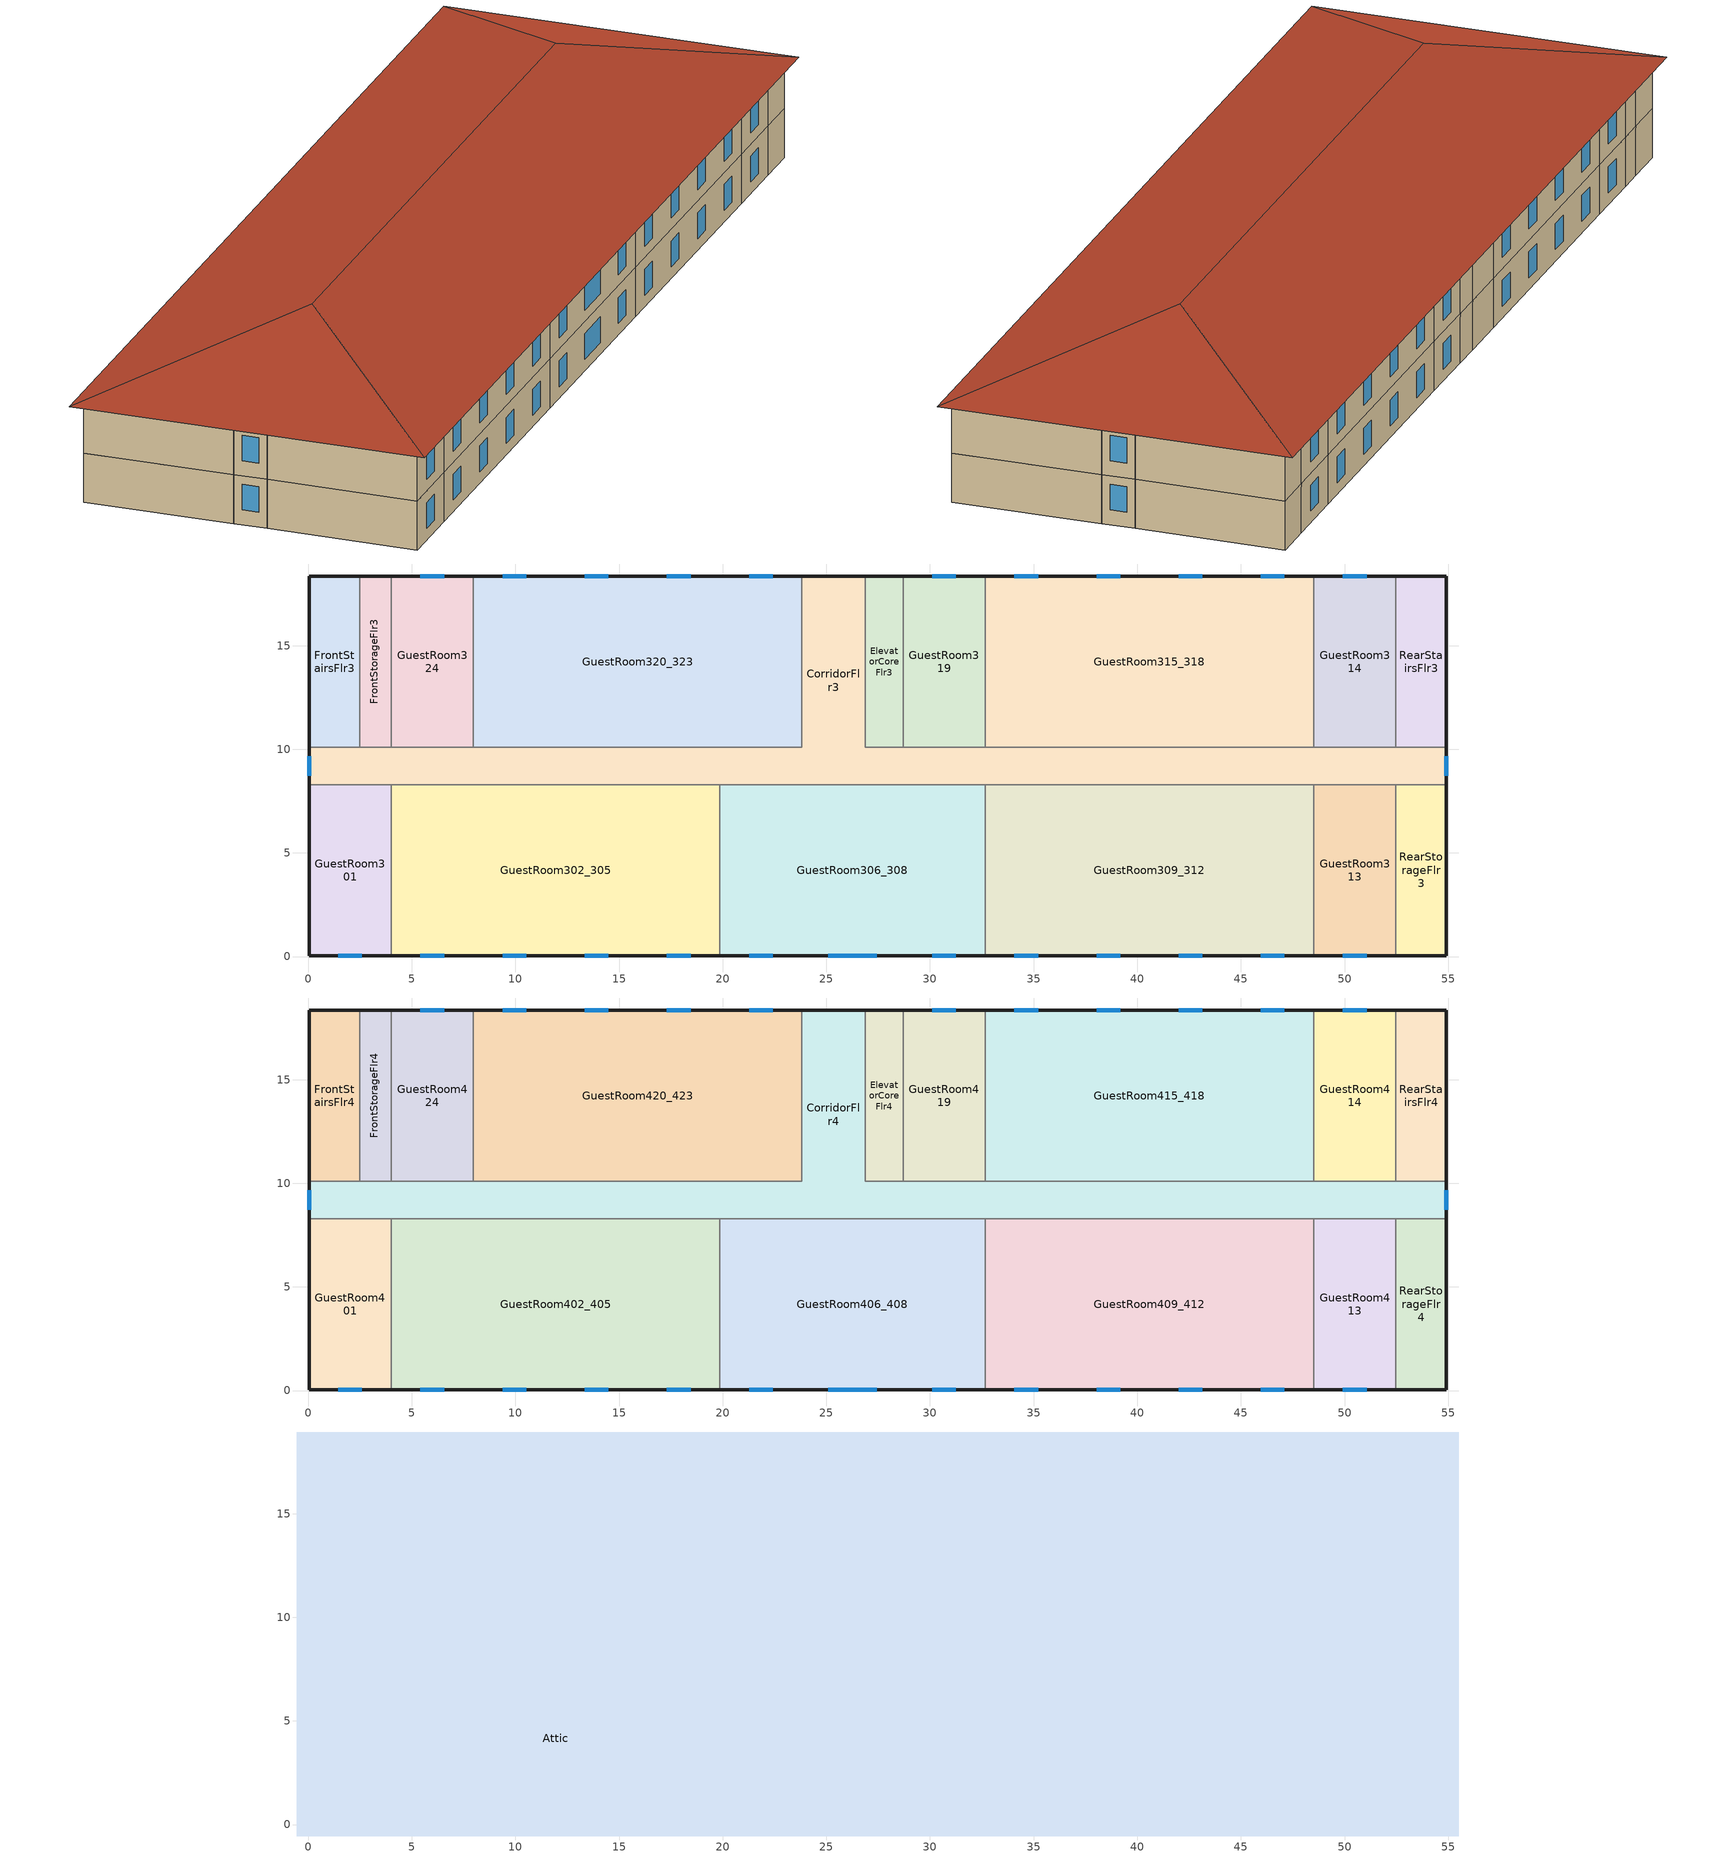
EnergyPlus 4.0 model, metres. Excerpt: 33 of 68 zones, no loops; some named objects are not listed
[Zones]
CorridorFlr3
 floor to CorridorFlr2 (INT-FLOOR-TOPSIDE): 54.91,8.28 0.05,8.28 0.05,10.11 23.82,10.11 23.82,18.34 26.87,18.34 26.87,10.11 54.91,10.11 z6.1
 wall outside (ext-walls-steelframe-res): 0.05,10.11 0.05,8.28 / 54.91,8.28 54.91,10.11 / 26.87,18.34 23.82,18.34 z6.1:8.84
 wall to RearStairsFlr3 (int-walls): 54.91,10.11 52.47,10.11 z6.1:8.84
 wall to GuestRoom320_323 (int-walls): 23.82,18.34 23.82,10.11 7.97,10.11 z6.1:8.84
 wall to GuestRoom324 (int-walls): 7.97,10.11 4.01,10.11 z6.1:8.84
 wall to FrontStorageFlr3 (int-walls): 4.01,10.11 2.49,10.11 z6.1:8.84
 wall to FrontStairsFlr3 (int-walls): 2.49,10.11 0.05,10.11 z6.1:8.84
 wall to GuestRoom301 (int-walls): 0.05,8.28 4.01,8.28 z6.1:8.84
 wall to GuestRoom302_305 (int-walls): 4.01,8.28 19.86,8.28 z6.1:8.84
 wall to GuestRoom306_308 (int-walls): 19.86,8.28 32.66,8.28 z6.1:8.84
 wall to GuestRoom309_312 (int-walls): 32.66,8.28 48.51,8.28 z6.1:8.84
 wall to GuestRoom313 (int-walls): 48.51,8.28 52.47,8.28 z6.1:8.84
 wall to RearStorageFlr3 (int-walls): 52.47,8.28 54.91,8.28 z6.1:8.84
 wall to GuestRoom314 (int-walls): 52.47,10.11 48.51,10.11 z6.1:8.84
 wall to GuestRoom315_318 (int-walls): 48.51,10.11 32.66,10.11 z6.1:8.84
 wall to GuestRoom319 (int-walls): 32.66,10.11 28.7,10.11 z6.1:8.84
 wall to ElevatorCoreFlr3 (int-walls): 28.7,10.11 26.87,10.11 26.87,18.34 z6.1:8.84
 window (window-nonres-fixed): 0.05,9.66 0.05,8.73 / 54.91,8.73 54.91,9.66 z6.94:8.36
ElevatorCoreFlr3
 floor to ElevatorCoreFlr2 (INT-FLOOR-TOPSIDE): 28.7,10.11 26.87,10.11 26.87,18.34 28.7,18.34 z6.1
 wall outside (ext-walls-steelframe-res): 28.7,18.34 26.87,18.34 z6.1:8.84
 wall to GuestRoom319 (int-walls): 28.7,10.11 28.7,18.34 z6.1:8.84
FrontStairsFlr3
 floor to FrontStairsFlr2 (INT-FLOOR-TOPSIDE): 2.49,10.11 0.05,10.11 0.05,18.34 2.49,18.34 z6.1
 wall outside (ext-walls-steelframe-res): 2.49,18.34 0.05,18.34 0.05,10.11 z6.1:8.84
 wall to FrontStorageFlr3 (int-walls): 2.49,10.11 2.49,18.34 z6.1:8.84
FrontStorageFlr3
 floor to FrontStorageFlr2 (INT-FLOOR-TOPSIDE): 4.01,10.11 2.49,10.11 2.49,18.34 4.01,18.34 z6.1
 wall outside (ext-walls-steelframe-res): 4.01,18.34 2.49,18.34 z6.1:8.84
 wall to GuestRoom324 (int-walls): 4.01,10.11 4.01,18.34 z6.1:8.84
GuestRoom301
 floor to GuestRoom201 (INT-FLOOR-TOPSIDE): 4.01,0.05 0.05,0.05 0.05,8.28 4.01,8.28 z6.1
 wall outside (ext-walls-steelframe-res): 0.05,8.28 0.05,0.05 4.01,0.05 z6.1:8.84
 wall to GuestRoom302_305 (int-walls): 4.01,0.05 4.01,8.28 z6.1:8.84
 window (window-res-oper): 1.46,0.05 2.6,0.05 z6.75:8.19
GuestRoom302_305
 floor to GuestRoom202_205 (INT-FLOOR-TOPSIDE): 19.86,0.05 4.01,0.05 4.01,8.28 19.86,8.28 z6.1
 wall outside (ext-walls-steelframe-res): 4.01,0.05 19.86,0.05 z6.1:8.84
 wall to GuestRoom306_308 (int-walls): 19.86,0.05 19.86,8.28 z6.1:8.84
 window (window-res-oper): 5.42,0.05 6.56,0.05 / 9.38,0.05 10.52,0.05 / 13.35,0.05 14.49,0.05 / 17.31,0.05 18.45,0.05 z6.75:8.19
GuestRoom306_308
 floor to GuestRoom206_208 (INT-FLOOR-TOPSIDE): 32.66,0.05 19.86,0.05 19.86,8.28 32.66,8.28 z6.1
 wall outside (ext-walls-steelframe-res): 19.86,0.05 32.66,0.05 z6.1:8.84
 wall to GuestRoom309_312 (int-walls): 32.66,0.05 32.66,8.28 z6.1:8.84
 window (window-res-oper): 21.27,0.05 22.41,0.05 / 25.08,0.05 27.44,0.05 / 30.11,0.05 31.25,0.05 z6.75:8.19
GuestRoom309_312
 floor to GuestRoom209_212 (INT-FLOOR-TOPSIDE): 48.51,0.05 32.66,0.05 32.66,8.28 48.51,8.28 z6.1
 wall outside (ext-walls-steelframe-res): 32.66,0.05 48.51,0.05 z6.1:8.84
 wall to GuestRoom313 (int-walls): 48.51,0.05 48.51,8.28 z6.1:8.84
 window (window-res-oper): 34.07,0.05 35.21,0.05 / 38.04,0.05 39.17,0.05 / 42,0.05 43.14,0.05 / 45.96,0.05 47.1,0.05 z6.75:8.19
GuestRoom313
 floor to GuestRoom213 (INT-FLOOR-TOPSIDE): 52.47,0.05 48.51,0.05 48.51,8.28 52.47,8.28 z6.1
 wall outside (ext-walls-steelframe-res): 48.51,0.05 52.47,0.05 z6.1:8.84
 wall to RearStorageFlr3 (int-walls): 52.47,0.05 52.47,8.28 z6.1:8.84
 window (window-res-oper): 49.92,0.05 51.06,0.05 z6.75:8.19
GuestRoom314
 floor to GuestRoom214 (INT-FLOOR-TOPSIDE): 52.47,10.11 48.51,10.11 48.51,18.34 52.47,18.34 z6.1
 wall outside (ext-walls-steelframe-res): 52.47,18.34 48.51,18.34 z6.1:8.84
 wall to RearStairsFlr3 (int-walls): 52.47,10.11 52.47,18.34 z6.1:8.84
 wall to GuestRoom315_318 (int-walls): 48.51,18.34 48.51,10.11 z6.1:8.84
 window (window-res-oper): 51.06,18.34 49.92,18.34 z6.75:8.19
GuestRoom315_318
 floor to GuestRoom215_218 (INT-FLOOR-TOPSIDE): 48.51,10.11 32.66,10.11 32.66,18.34 48.51,18.34 z6.1
 wall outside (ext-walls-steelframe-res): 48.51,18.34 32.66,18.34 z6.1:8.84
 wall to GuestRoom319 (int-walls): 32.66,18.34 32.66,10.11 z6.1:8.84
 window (window-res-oper): 47.1,18.34 45.96,18.34 / 43.14,18.34 42,18.34 / 39.17,18.34 38.04,18.34 / 35.21,18.34 34.07,18.34 z6.75:8.19
GuestRoom319
 floor to GuestRoom219 (INT-FLOOR-TOPSIDE): 32.66,10.11 28.7,10.11 28.7,18.34 32.66,18.34 z6.1
 wall outside (ext-walls-steelframe-res): 32.66,18.34 28.7,18.34 z6.1:8.84
 window (window-res-oper): 31.25,18.34 30.11,18.34 z6.75:8.19
GuestRoom320_323
 floor to GuestRoom220_223 (INT-FLOOR-TOPSIDE): 23.82,10.11 7.97,10.11 7.97,18.34 23.82,18.34 z6.1
 wall outside (ext-walls-steelframe-res): 23.82,18.34 7.97,18.34 z6.1:8.84
 wall to GuestRoom324 (int-walls): 7.97,18.34 7.97,10.11 z6.1:8.84
 window (window-res-oper): 22.41,18.34 21.27,18.34 / 18.45,18.34 17.31,18.34 / 14.49,18.34 13.35,18.34 / 10.52,18.34 9.38,18.34 z6.75:8.19
GuestRoom324
 floor to GuestRoom224 (INT-FLOOR-TOPSIDE): 7.97,10.11 4.01,10.11 4.01,18.34 7.97,18.34 z6.1
 wall outside (ext-walls-steelframe-res): 7.97,18.34 4.01,18.34 z6.1:8.84
 window (window-res-oper): 6.56,18.34 5.42,18.34 z6.75:8.19
RearStairsFlr3
 floor to RearStairsFlr2 (INT-FLOOR-TOPSIDE): 54.91,10.11 52.47,10.11 52.47,18.34 54.91,18.34 z6.1
 wall outside (ext-walls-steelframe-res): 54.91,10.11 54.91,18.34 52.47,18.34 z6.1:8.84
RearStorageFlr3
 floor to RearStorageFlr2 (INT-FLOOR-TOPSIDE): 54.91,0.05 52.47,0.05 52.47,8.28 54.91,8.28 z6.1
 wall outside (ext-walls-steelframe-res): 52.47,0.05 54.91,0.05 54.91,8.28 z6.1:8.84
CorridorFlr4
 floor to CorridorFlr3 (INT-FLOOR-TOPSIDE): 54.91,8.28 0.05,8.28 0.05,10.11 23.82,10.11 23.82,18.34 26.87,18.34 26.87,10.11 54.91,10.11 z8.84
 wall outside (ext-walls-steelframe-res): 0.05,10.11 0.05,8.28 / 54.91,8.28 54.91,10.11 / 26.87,18.34 23.82,18.34 z8.84:11.58
 wall to RearStairsFlr4 (int-walls): 54.91,10.11 52.47,10.11 z8.84:11.58
 wall to GuestRoom420_423 (int-walls): 23.82,18.34 23.82,10.11 7.97,10.11 z8.84:11.58
 wall to GuestRoom424 (int-walls): 7.97,10.11 4.01,10.11 z8.84:11.58
 wall to FrontStorageFlr4 (int-walls): 4.01,10.11 2.49,10.11 z8.84:11.58
 wall to FrontStairsFlr4 (int-walls): 2.49,10.11 0.05,10.11 z8.84:11.58
 wall to GuestRoom401 (int-walls): 0.05,8.28 4.01,8.28 z8.84:11.58
 wall to GuestRoom402_405 (int-walls): 4.01,8.28 19.86,8.28 z8.84:11.58
 wall to GuestRoom406_408 (int-walls): 19.86,8.28 32.66,8.28 z8.84:11.58
 wall to GuestRoom409_412 (int-walls): 32.66,8.28 48.51,8.28 z8.84:11.58
 wall to GuestRoom413 (int-walls): 48.51,8.28 52.47,8.28 z8.84:11.58
 wall to RearStorageFlr4 (int-walls): 52.47,8.28 54.91,8.28 z8.84:11.58
 wall to GuestRoom414 (int-walls): 52.47,10.11 48.51,10.11 z8.84:11.58
 wall to GuestRoom415_418 (int-walls): 48.51,10.11 32.66,10.11 z8.84:11.58
 wall to GuestRoom419 (int-walls): 32.66,10.11 28.7,10.11 z8.84:11.58
 wall to ElevatorCoreFlr4 (int-walls): 28.7,10.11 26.87,10.11 26.87,18.34 z8.84:11.58
 window (window-nonres-fixed): 0.05,9.66 0.05,8.73 / 54.91,8.73 54.91,9.66 z9.68:11.1
ElevatorCoreFlr4
 floor to ElevatorCoreFlr3 (INT-FLOOR-TOPSIDE): 28.7,10.11 26.87,10.11 26.87,18.34 28.7,18.34 z8.84
 wall outside (ext-walls-steelframe-res): 28.7,18.34 26.87,18.34 z8.84:11.58
 wall to GuestRoom419 (int-walls): 28.7,10.11 28.7,18.34 z8.84:11.58
FrontStairsFlr4
 floor to FrontStairsFlr3 (INT-FLOOR-TOPSIDE): 2.49,10.11 0.05,10.11 0.05,18.34 2.49,18.34 z8.84
 wall outside (ext-walls-steelframe-res): 2.49,18.34 0.05,18.34 0.05,10.11 z8.84:11.58
 wall to FrontStorageFlr4 (int-walls): 2.49,10.11 2.49,18.34 z8.84:11.58
FrontStorageFlr4
 floor to FrontStorageFlr3 (INT-FLOOR-TOPSIDE): 4.01,10.11 2.49,10.11 2.49,18.34 4.01,18.34 z8.84
 wall outside (ext-walls-steelframe-res): 4.01,18.34 2.49,18.34 z8.84:11.58
 wall to GuestRoom424 (int-walls): 4.01,10.11 4.01,18.34 z8.84:11.58
GuestRoom401
 floor to GuestRoom301 (INT-FLOOR-TOPSIDE): 4.01,0.05 0.05,0.05 0.05,8.28 4.01,8.28 z8.84
 wall outside (ext-walls-steelframe-res): 0.05,8.28 0.05,0.05 4.01,0.05 z8.84:11.58
 wall to GuestRoom402_405 (int-walls): 4.01,0.05 4.01,8.28 z8.84:11.58
 window (window-res-oper): 1.46,0.05 2.6,0.05 z9.49:10.93
GuestRoom402_405
 floor to GuestRoom302_305 (INT-FLOOR-TOPSIDE): 19.86,0.05 4.01,0.05 4.01,8.28 19.86,8.28 z8.84
 wall outside (ext-walls-steelframe-res): 4.01,0.05 19.86,0.05 z8.84:11.58
 wall to GuestRoom406_408 (int-walls): 19.86,0.05 19.86,8.28 z8.84:11.58
 window (window-res-oper): 5.42,0.05 6.56,0.05 / 9.38,0.05 10.52,0.05 / 13.35,0.05 14.49,0.05 / 17.31,0.05 18.45,0.05 z9.49:10.93
GuestRoom406_408
 floor to GuestRoom306_308 (INT-FLOOR-TOPSIDE): 32.66,0.05 19.86,0.05 19.86,8.28 32.66,8.28 z8.84
 wall outside (ext-walls-steelframe-res): 19.86,0.05 32.66,0.05 z8.84:11.58
 wall to GuestRoom409_412 (int-walls): 32.66,0.05 32.66,8.28 z8.84:11.58
 window (window-res-oper): 21.27,0.05 22.41,0.05 / 30.11,0.05 31.25,0.05 / 25.08,0.05 27.44,0.05 z9.49:10.93
GuestRoom409_412
 floor to GuestRoom309_312 (INT-FLOOR-TOPSIDE): 48.51,0.05 32.66,0.05 32.66,8.28 48.51,8.28 z8.84
 wall outside (ext-walls-steelframe-res): 32.66,0.05 48.51,0.05 z8.84:11.58
 wall to GuestRoom413 (int-walls): 48.51,0.05 48.51,8.28 z8.84:11.58
 window (window-res-oper): 34.07,0.05 35.21,0.05 / 38.04,0.05 39.17,0.05 / 42,0.05 43.14,0.05 / 45.96,0.05 47.1,0.05 z9.49:10.93
GuestRoom413
 floor to GuestRoom313 (INT-FLOOR-TOPSIDE): 52.47,0.05 48.51,0.05 48.51,8.28 52.47,8.28 z8.84
 wall outside (ext-walls-steelframe-res): 48.51,0.05 52.47,0.05 z8.84:11.58
 wall to RearStorageFlr4 (int-walls): 52.47,0.05 52.47,8.28 z8.84:11.58
 window (window-res-oper): 49.92,0.05 51.06,0.05 z9.49:10.93
GuestRoom414
 floor to GuestRoom314 (INT-FLOOR-TOPSIDE): 52.47,10.11 48.51,10.11 48.51,18.34 52.47,18.34 z8.84
 wall outside (ext-walls-steelframe-res): 52.47,18.34 48.51,18.34 z8.84:11.58
 wall to RearStairsFlr4 (int-walls): 52.47,10.11 52.47,18.34 z8.84:11.58
 wall to GuestRoom415_418 (int-walls): 48.51,18.34 48.51,10.11 z8.84:11.58
 window (window-res-oper): 51.06,18.34 49.92,18.34 z9.49:10.93
GuestRoom415_418
 floor to GuestRoom315_318 (INT-FLOOR-TOPSIDE): 48.51,10.11 32.66,10.11 32.66,18.34 48.51,18.34 z8.84
 wall outside (ext-walls-steelframe-res): 48.51,18.34 32.66,18.34 z8.84:11.58
 wall to GuestRoom419 (int-walls): 32.66,18.34 32.66,10.11 z8.84:11.58
 window (window-res-oper): 47.1,18.34 45.96,18.34 / 43.14,18.34 42,18.34 / 39.17,18.34 38.04,18.34 / 35.21,18.34 34.07,18.34 z9.49:10.93
GuestRoom419
 floor to GuestRoom319 (INT-FLOOR-TOPSIDE): 32.66,10.11 28.7,10.11 28.7,18.34 32.66,18.34 z8.84
 wall outside (ext-walls-steelframe-res): 32.66,18.34 28.7,18.34 z8.84:11.58
 window (window-res-oper): 31.25,18.34 30.11,18.34 z9.49:10.93
GuestRoom420_423
 floor to GuestRoom320_323 (INT-FLOOR-TOPSIDE): 23.82,10.11 7.97,10.11 7.97,18.34 23.82,18.34 z8.84
 wall outside (ext-walls-steelframe-res): 23.82,18.34 7.97,18.34 z8.84:11.58
 wall to GuestRoom424 (int-walls): 7.97,18.34 7.97,10.11 z8.84:11.58
 window (window-res-oper): 22.41,18.34 21.27,18.34 / 18.45,18.34 17.31,18.34 / 14.49,18.34 13.35,18.34 / 10.52,18.34 9.38,18.34 z9.49:10.93
GuestRoom424
 floor to GuestRoom324 (INT-FLOOR-TOPSIDE): 7.97,10.11 4.01,10.11 4.01,18.34 7.97,18.34 z8.84
 wall outside (ext-walls-steelframe-res): 7.97,18.34 4.01,18.34 z8.84:11.58
 window (window-res-oper): 6.56,18.34 5.42,18.34 z9.49:10.93
RearStairsFlr4
 floor to RearStairsFlr3 (INT-FLOOR-TOPSIDE): 54.91,10.11 52.47,10.11 52.47,18.34 54.91,18.34 z8.84
 wall outside (ext-walls-steelframe-res): 54.91,10.11 54.91,18.34 52.47,18.34 z8.84:11.58
RearStorageFlr4
 floor to RearStorageFlr3 (INT-FLOOR-TOPSIDE): 54.91,0.05 52.47,0.05 52.47,8.28 54.91,8.28 z8.84
 wall outside (ext-walls-steelframe-res): 52.47,0.05 54.91,0.05 54.91,8.28 z8.84:11.58
 ceiling adiabatic (attic-floor-res): 52.47,0.05 54.91,0.05 54.91,8.28 52.47,8.28 z11.58
Attic
 floor outside (attic-floor-res): 54.91,18.34 55.51,18.94 55.51,-0.55 54.91,0.05 z11.58; 55.51,-0.55 -0.55,-0.55 0.05,0.05 54.91,0.05 z11.58; -0.55,-0.55 -0.55,18.94 0.05,18.34 0.05,0.05 z11.58; -0.55,18.94 55.51,18.94 54.91,18.34 0.05,18.34 z11.58
 floor to GuestRoom401 (attic-floor-res): 0.05,8.28 4.01,8.28 4.01,0.05 0.05,0.05 z11.58
 floor to GuestRoom424 (attic-floor-res): 4.01,18.34 7.97,18.34 7.97,10.11 4.01,10.11 z11.58
 floor to FrontStairsFlr4 (attic-floor-res): 0.05,18.34 2.49,18.34 2.49,10.11 0.05,10.11 z11.58
 floor to FrontStorageFlr4 (attic-floor-res): 2.49,18.34 4.01,18.34 4.01,10.11 2.49,10.11 z11.58
 floor to RearStairsFlr4 (attic-floor-res): 54.91,10.11 52.47,10.11 52.47,18.34 54.91,18.34 z11.58
 floor to GuestRoom414 (attic-floor-res): 52.47,10.11 48.51,10.11 48.51,18.34 52.47,18.34 z11.58
 floor to GuestRoom415_418 (attic-floor-res): 48.51,10.11 32.66,10.11 32.66,18.34 48.51,18.34 z11.58
 floor to GuestRoom419 (attic-floor-res): 32.66,10.11 28.7,10.11 28.7,18.34 32.66,18.34 z11.58
 floor to ElevatorCoreFlr4 (attic-floor-res): 26.87,18.34 28.7,18.34 28.7,10.11 26.87,10.11 z11.58
 floor to CorridorFlr4 (attic-floor-res): 26.87,18.34 26.87,10.11 54.91,10.11 54.91,8.28 0.05,8.28 0.05,10.11 23.82,10.11 23.82,18.34 z11.58
 floor to GuestRoom402_405 (attic-floor-res): 4.01,8.28 19.86,8.28 19.86,0.05 4.01,0.05 z11.58
 floor to GuestRoom406_408 (attic-floor-res): 19.86,8.28 32.66,8.28 32.66,0.05 19.86,0.05 z11.58
 floor to GuestRoom409_412 (attic-floor-res): 32.66,8.28 48.51,8.28 48.51,0.05 32.66,0.05 z11.58
 floor to GuestRoom413 (attic-floor-res): 48.51,8.28 52.47,8.28 52.47,0.05 48.51,0.05 z11.58
 floor to GuestRoom420_423 (attic-floor-res): 23.82,10.11 7.97,10.11 7.97,18.34 23.82,18.34 z11.58
 floor adiabatic (attic-floor-res): 54.91,0.05 52.47,0.05 52.47,8.28 54.91,8.28 z11.58
 roof outside (attic-roof-res): 9.28,9.19,14.86 -0.55,18.94,11.58 -0.55,-0.55,11.58; 45.68,9.19,14.86 55.51,-0.55,11.58 55.51,18.94,11.58; 9.28,9.19,14.86 -0.55,-0.55,11.58 55.51,-0.55,11.58 45.68,9.19,14.86; 45.68,9.19,14.86 55.51,18.94,11.58 -0.55,18.94,11.58 9.28,9.19,14.86
[Site:Location]
USA CA-SAN FRANCISCO: Latitude {deg}=37.62; Longitude {deg}=-122.37; Time Zone {hr}=-8; Elevation {m}=5
[SizingPeriod:DesignDay] Barometric Pressure {Pa}=101265; Rain {0-no,1-yes}=0; Snow on ground {0-no,1-yes}=0; Day of Month=21; Daylight Savings Time Indicator=0; Humidity Indicating Type=WetBulb
Name | Maximum Dry-Bulb Temperature {C} | Daily Temp Range {C} | Humidity Indicating Conditions at Maximum Dry-Bulb | Wind Speed {m/s} design conditions vs. traditional 6.71 m/s (15 mph) | Wind Direction {Degrees; N=0, S=180} | Clearness {0.0 to 1.1} | Month | Day Type | Wind Speed {m/s} design conditions vs. traditional 3.35 m/s (7mph)
SAN_FRANCISCO Ann Htg 99.6% Condns DB | 3.2 | 0 | 3.2 | 2.4 | 140 | 0 | 1 | WinterDesignDay
SAN_FRANCISCO Ann Clg .4% Condns WB=>MDB | 25.7 | 9 | 18.4 |  | 310 | 1 | 9 | SummerDesignDay | 5.8
[Site:GroundTemperature:BuildingSurface]
19.905, 19.922, 19.91, 19.932, 19.949, 20.038, 20.327, 20.062, 20.443, 20.088, 19.986, 19.948
[Site:WaterMainsTemperature]
Calculation Method=CORRELATION; Annual Average Outdoor Air Temperature {C}=13.08; Maximum Difference In Monthly Average Outdoor Air Temperatures {deltaC}=8
[Building]
Benchmark Small Hotel Post-1980 V1.2_4.0: North Axis=0; Terrain=City; Loads Convergence Tolerance Value=0.04; Temperature Convergence Tolerance Value=0.2; Solar Distribution=FullInteriorAndExterior; Maximum Number of Warmup Days=25
[Construction]
ext-walls-steelframe-res: Wood Siding, Steel Frame Res Wall Insulation, 1/2IN Gypsum
attic-floor-res: 1/2IN Gypsum, AtticFloor Res Insulation, 1/2IN Gypsum
attic-roof-res: Roof Membrane, Metal Decking
int-walls: 1/2IN Gypsum, 1/2IN Gypsum
INT-FLOOR-TOPSIDE: MAT-CC05 4 HW CONCRETE, CP02 CARPET PAD
window-nonres-fixed: ExistingBuildingNonRes Fixed Assembly Window
window-res-oper: ExistingBuildingRes Operable Assembly Window
InteriorFurnishings: Std Wood 6inch
[Material] Thermal Absorptance=0.9
Name | Roughness | Thickness {m} | Conductivity {W/m-K} | Density {kg/m3} | Specific Heat {J/kg-K} | Solar Absorptance | Visible Absorptance
Steel Frame Res Wall Insulation | MediumRough | 0.0507038 | 0.049 | 265 | 836.8 | 0.7 | 0.7
AtticFloor Res Insulation | MediumRough | 0.078378 | 0.049 | 265 | 836.8 | 0.7 | 0.7
Wood Siding | MediumSmooth | 0.01 | 0.11 | 544.62 | 1210 | 0.78 | 0.78
1/2IN Gypsum | Smooth | 0.0127 | 0.16 | 784.9 | 830 | 0.92 | 0.92
Roof Membrane | VeryRough | 0.0095 | 0.16 | 1121.29 | 1460 | 0.7 | 0.7
Metal Decking | MediumSmooth | 0.0015 | 45.006 | 7680 | 418.4 | 0.7 | 0.3
MAT-CC05 4 HW CONCRETE | Rough | 0.1016 | 1.311 | 2240 | 836.8 | 0.7 | 0.7
Std Wood 6inch | MediumSmooth | 0.15 | 0.12 | 540 | 1210 | 0.7 | 0.7
[Material:NoMass]
CP02 CARPET PAD: Roughness=VeryRough; Thermal Resistance {(m2-K)/W}=0.2165; Thermal Absorptance=0.9; Solar Absorptance=0.7; Visible Absorptance=0.8
[WindowMaterial:SimpleGlazingSystem] U-Factor=4.08816; Solar Heat Gain Coefficient=0.39
ExistingBuildingNonRes Fixed Assembly Window; ExistingBuildingRes Operable Assembly Window
[Zone] Multiplier=1
Name | Type | Ceiling Height | Volume | Part of Total Floor Area
CorridorFlr3; CorridorFlr4 | 1 | -9999 | 344.0527 | Yes
ElevatorCoreFlr3; ElevatorCoreFlr4 | 1 | -9999 | 41.286 | Yes
FrontStairsFlr3; FrontStairsFlr4 | 1 | -9999 | 55.0479 | Yes
FrontStorageFlr3; FrontStorageFlr4 | 1 | -9999 | 34.405 | Yes
GuestRoom301; GuestRoom313; GuestRoom401; GuestRoom413 | 1 | -9999 | 89.4594 | Yes
GuestRoom302_305; GuestRoom309_312; GuestRoom402_405; GuestRoom409_412 | 1 | -9999 | 357.8378 | Yes
GuestRoom306_308; GuestRoom406_408 | 1 | -9999 | 289.0228 | Yes
GuestRoom314; GuestRoom319; GuestRoom324; GuestRoom414; GuestRoom419; GuestRoom424 | 1 | -9999 | 89.4529 | Yes
GuestRoom315_318; GuestRoom320_323; GuestRoom415_418; GuestRoom420_423 | 1 | -9999 | 357.8117 | Yes
RearStairsFlr3; RearStairsFlr4 | 1 | -9999 | 55.0615 | Yes
RearStorageFlr3; RearStorageFlr4 | 1 | -9999 | 55.0655 | Yes
Attic
[People] Schedule=GuestRoom_Occ_Sch; Number of People Calculation Method=Area/Person; Fraction Radiant=0.3; User Specified Sensible Fraction=AUTOCALCULATE; Activity Level Schedule=ACTIVITY_SCH; Enable ASHRAE 55 Comfort Warnings=No; MRT Calculation=ZoneAveraged; Work Efficiency Schedule=WORK_EFF_SCH; Clothing Schedule=CLOTHING_SCH; Air Velocity Schedule=AIR_VELO_SCH; Thermal Comfort Report=FANGER
Name | Zone | Zone Area per Person
GuestRoom301 People | GuestRoom301 | 23.41
GuestRoom302_305 People | GuestRoom302_305 | 23.41
GuestRoom306_308 People | GuestRoom306_308 | 21.74
GuestRoom309_312 People | GuestRoom309_312 | 23.41
GuestRoom313 People | GuestRoom313 | 23.41
GuestRoom314 People | GuestRoom314 | 23.41
GuestRoom315_318 People | GuestRoom315_318 | 23.41
GuestRoom319 People | GuestRoom319 | 23.41
GuestRoom320_323 People | GuestRoom320_323 | 23.41
GuestRoom324 People | GuestRoom324 | 23.41
GuestRoom401 People | GuestRoom401 | 23.41
GuestRoom402_405 People | GuestRoom402_405 | 23.41
GuestRoom406_408 People | GuestRoom406_408 | 21.74
GuestRoom409_412 People | GuestRoom409_412 | 23.41
GuestRoom413 People | GuestRoom413 | 23.41
GuestRoom414 People | GuestRoom414 | 23.41
GuestRoom415_418 People | GuestRoom415_418 | 23.41
GuestRoom419 People | GuestRoom419 | 23.41
GuestRoom420_423 People | GuestRoom420_423 | 23.41
GuestRoom424 People | GuestRoom424 | 23.41
[Lights] Design Level Calculation Method=Watts/Area; Return Air Fraction=0; Fraction Radiant=0.7; Fraction Visible=0.2; Fraction Replaceable=1; Return Air Fraction is Calculated from Plenum Temperature=No
Name | Zone | Schedule | Watts per Zone Area {W/m2}
CorridorFlr3_Lights | CorridorFlr3 | Corridor_Ltg_Sch | 9.25
CorridorFlr4_Lights | CorridorFlr4 | Corridor_Ltg_Sch | 9.25
FrontStairsFlr3_Lights | FrontStairsFlr3 | Corridor_Ltg_Sch | 8.82
FrontStairsFlr4_Lights | FrontStairsFlr4 | Corridor_Ltg_Sch | 8.82
FrontStorageFlr3_Lights | FrontStorageFlr3 | Storage_Ltg_Sch | 4.84
FrontStorageFlr4_Lights | FrontStorageFlr4 | Storage_Ltg_Sch | 4.84
GuestRoom301_Lights | GuestRoom301 | GuestRoom_Ltg_Sch_Base | 18.72
GuestRoom302_305_Lights | GuestRoom302_305 | GuestRoom_Ltg_Sch_Base | 18.72
GuestRoom306_308_Lights | GuestRoom306_308 | GuestRoom_Ltg_Sch_Base | 18.72
GuestRoom309_312_Lights | GuestRoom309_312 | GuestRoom_Ltg_Sch_Base | 18.72
GuestRoom313_Lights | GuestRoom313 | GuestRoom_Ltg_Sch_Base | 18.72
GuestRoom314_Lights | GuestRoom314 | GuestRoom_Ltg_Sch_Base | 18.72
GuestRoom315_318_Lights | GuestRoom315_318 | GuestRoom_Ltg_Sch_Base | 18.72
GuestRoom319_Lights | GuestRoom319 | GuestRoom_Ltg_Sch_Base | 18.72
GuestRoom320_323_Lights | GuestRoom320_323 | GuestRoom_Ltg_Sch_Base | 18.72
GuestRoom324_Lights | GuestRoom324 | GuestRoom_Ltg_Sch_Base | 18.72
GuestRoom401_Lights | GuestRoom401 | GuestRoom_Ltg_Sch_Base | 18.72
GuestRoom402_405_Lights | GuestRoom402_405 | GuestRoom_Ltg_Sch_Base | 18.72
GuestRoom406_408_Lights | GuestRoom406_408 | GuestRoom_Ltg_Sch_Base | 18.72
GuestRoom409_412_Lights | GuestRoom409_412 | GuestRoom_Ltg_Sch_Base | 18.72
GuestRoom413_Lights | GuestRoom413 | GuestRoom_Ltg_Sch_Base | 18.72
GuestRoom414_Lights | GuestRoom414 | GuestRoom_Ltg_Sch_Base | 18.72
GuestRoom415_418_Lights | GuestRoom415_418 | GuestRoom_Ltg_Sch_Base | 18.72
GuestRoom419_Lights | GuestRoom419 | GuestRoom_Ltg_Sch_Base | 18.72
GuestRoom420_423_Lights | GuestRoom420_423 | GuestRoom_Ltg_Sch_Base | 18.72
GuestRoom424_Lights | GuestRoom424 | GuestRoom_Ltg_Sch_Base | 18.72
RearStairsFlr3_Lights | RearStairsFlr3 | Corridor_Ltg_Sch | 8.82
RearStairsFlr4_Lights | RearStairsFlr4 | Corridor_Ltg_Sch | 8.82
RearStorageFlr3_Lights | RearStorageFlr3 | Storage_Ltg_Sch | 4.84
RearStorageFlr4_Lights | RearStorageFlr4 | Storage_Ltg_Sch | 4.84
[ElectricEquipment] Schedule=GuestRoom_Eqp_Sch; Design Level Calculation Method=Watts/Area; Watts per Zone Floor Area {W/m2}=14.3; Fraction Latent=0; Fraction Radiant=0.5; Fraction Lost=0
Name | Zone
GuestRoom301_PlugMisc_Equip | GuestRoom301
GuestRoom302_305_PlugMisc_Equip | GuestRoom302_305
GuestRoom306_308_PlugMisc_Equip | GuestRoom306_308
GuestRoom309_312_PlugMisc_Equip | GuestRoom309_312
GuestRoom313_PlugMisc_Equip | GuestRoom313
GuestRoom314_PlugMisc_Equip | GuestRoom314
GuestRoom315_318_PlugMisc_Equip | GuestRoom315_318
GuestRoom319_PlugMisc_Equip | GuestRoom319
GuestRoom320_323_PlugMisc_Equip | GuestRoom320_323
GuestRoom324_PlugMisc_Equip | GuestRoom324
GuestRoom401_PlugMisc_Equip | GuestRoom401
GuestRoom402_405_PlugMisc_Equip | GuestRoom402_405
GuestRoom406_408_PlugMisc_Equip | GuestRoom406_408
GuestRoom409_412_PlugMisc_Equip | GuestRoom409_412
GuestRoom413_PlugMisc_Equip | GuestRoom413
GuestRoom414_PlugMisc_Equip | GuestRoom414
GuestRoom415_418_PlugMisc_Equip | GuestRoom415_418
GuestRoom419_PlugMisc_Equip | GuestRoom419
GuestRoom420_423_PlugMisc_Equip | GuestRoom420_423
GuestRoom424_PlugMisc_Equip | GuestRoom424
[Exterior:Lights]
Exterior Facade Lighting: Schedule=ALWAYS_ON; Design Level=10650; Control Option=AstronomicalClock
[ZoneInfiltration:DesignFlowRate] Constant Term Coefficient=1; Temperature Term Coefficient=0; Velocity Term Coefficient=0; Velocity Squared Term Coefficient=0
Name | Zone | Schedule | Design Volume Flow Rate Calculation Method | Air Changes Per Hour {ACH} | Flow per Exterior Surface Area {m3/s/m2}
Attic_Infiltration | Attic | ALWAYS_ON | AirChanges/Hour | 1
CorridorFlr3_Infiltration | CorridorFlr3 | INFIL_HALF_ON_SCH | Flow/ExteriorArea |  | 0.001133
CorridorFlr4_Infiltration | CorridorFlr4 | INFIL_HALF_ON_SCH | Flow/ExteriorArea |  | 0.001133
ElevatorCoreFlr3_Infiltration | ElevatorCoreFlr3 | INFIL_HALF_ON_SCH | Flow/ExteriorArea |  | 0.001133
ElevatorCoreFlr4_Infiltration | ElevatorCoreFlr4 | INFIL_HALF_ON_SCH | Flow/ExteriorArea |  | 0.001133
FrontStairsFlr3_Infiltration | FrontStairsFlr3 | INFIL_SCH | Flow/ExteriorArea |  | 0.001133
FrontStairsFlr4_Infiltration | FrontStairsFlr4 | INFIL_SCH | Flow/ExteriorArea |  | 0.001133
FrontStorageFlr3_Infiltration | FrontStorageFlr3 | INFIL_HALF_ON_SCH | Flow/ExteriorArea |  | 0.001133
FrontStorageFlr4_Infiltration | FrontStorageFlr4 | INFIL_HALF_ON_SCH | Flow/ExteriorArea |  | 0.001133
GuestRoom301_Infiltration | GuestRoom301 | INFIL_HALF_ON_SCH | Flow/ExteriorArea |  | 0.001133
GuestRoom302_305_Infiltration | GuestRoom302_305 | INFIL_HALF_ON_SCH | Flow/ExteriorArea |  | 0.001133
GuestRoom306_308_Infiltration | GuestRoom306_308 | INFIL_HALF_ON_SCH | Flow/ExteriorArea |  | 0.001133
GuestRoom309_312_Infiltration | GuestRoom309_312 | INFIL_HALF_ON_SCH | Flow/ExteriorArea |  | 0.001133
GuestRoom313_Infiltration | GuestRoom313 | INFIL_HALF_ON_SCH | Flow/ExteriorArea |  | 0.001133
GuestRoom314_Infiltration | GuestRoom314 | INFIL_HALF_ON_SCH | Flow/ExteriorArea |  | 0.001133
GuestRoom315_318_Infiltration | GuestRoom315_318 | INFIL_HALF_ON_SCH | Flow/ExteriorArea |  | 0.001133
GuestRoom319_Infiltration | GuestRoom319 | INFIL_HALF_ON_SCH | Flow/ExteriorArea |  | 0.001133
GuestRoom320_323_Infiltration | GuestRoom320_323 | INFIL_HALF_ON_SCH | Flow/ExteriorArea |  | 0.001133
GuestRoom324_Infiltration | GuestRoom324 | INFIL_HALF_ON_SCH | Flow/ExteriorArea |  | 0.001133
GuestRoom401_Infiltration | GuestRoom401 | INFIL_HALF_ON_SCH | Flow/ExteriorArea |  | 0.001133
GuestRoom402_405_Infiltration | GuestRoom402_405 | INFIL_HALF_ON_SCH | Flow/ExteriorArea |  | 0.001133
GuestRoom406_408_Infiltration | GuestRoom406_408 | INFIL_HALF_ON_SCH | Flow/ExteriorArea |  | 0.001133
GuestRoom409_412_Infiltration | GuestRoom409_412 | INFIL_HALF_ON_SCH | Flow/ExteriorArea |  | 0.001133
GuestRoom413_Infiltration | GuestRoom413 | INFIL_HALF_ON_SCH | Flow/ExteriorArea |  | 0.001133
GuestRoom414_Infiltration | GuestRoom414 | INFIL_HALF_ON_SCH | Flow/ExteriorArea |  | 0.001133
GuestRoom415_418_Infiltration | GuestRoom415_418 | INFIL_HALF_ON_SCH | Flow/ExteriorArea |  | 0.001133
GuestRoom419_Infiltration | GuestRoom419 | INFIL_HALF_ON_SCH | Flow/ExteriorArea |  | 0.001133
GuestRoom420_423_Infiltration | GuestRoom420_423 | INFIL_HALF_ON_SCH | Flow/ExteriorArea |  | 0.001133
GuestRoom424_Infiltration | GuestRoom424 | INFIL_HALF_ON_SCH | Flow/ExteriorArea |  | 0.001133
RearStairsFlr3_Infiltration | RearStairsFlr3 | INFIL_SCH | Flow/ExteriorArea |  | 0.001133
RearStairsFlr4_Infiltration | RearStairsFlr4 | INFIL_SCH | Flow/ExteriorArea |  | 0.001133
RearStorageFlr3_Infiltration | RearStorageFlr3 | INFIL_HALF_ON_SCH | Flow/ExteriorArea |  | 0.001133
RearStorageFlr4_Infiltration | RearStorageFlr4 | INFIL_HALF_ON_SCH | Flow/ExteriorArea |  | 0.001133
[InternalMass] Construction=InteriorFurnishings
Name | Zone | Surface Area
CorridorFlr3 Internal Mass | CorridorFlr3 | 250.8404
CorridorFlr4 Internal Mass | CorridorFlr4 | 250.8404
FrontStairsFlr3 Internal Mass | FrontStairsFlr3 | 40.1341
FrontStairsFlr4 Internal Mass | FrontStairsFlr4 | 40.1341
FrontStorageFlr3 Internal Mass | FrontStorageFlr3 | 25.0838
FrontStorageFlr4 Internal Mass | FrontStorageFlr4 | 25.0838
GuestRoom301 Internal Mass | GuestRoom301 | 65.2227
GuestRoom302_305 Internal Mass | GuestRoom302_305 | 260.8908
GuestRoom306_308 Internal Mass | GuestRoom306_308 | 210.7195
GuestRoom309_312 Internal Mass | GuestRoom309_312 | 260.8908
GuestRoom313 Internal Mass | GuestRoom313 | 65.2227
GuestRoom314 Internal Mass | GuestRoom314 | 65.2179
GuestRoom315_318 Internal Mass | GuestRoom315_318 | 260.8717
GuestRoom319 Internal Mass | GuestRoom319 | 65.2179
GuestRoom320_323 Internal Mass | GuestRoom320_323 | 260.8717
GuestRoom324 Internal Mass | GuestRoom324 | 65.2179
GuestRoom401 Internal Mass | GuestRoom401 | 65.2227
GuestRoom402_405 Internal Mass | GuestRoom402_405 | 260.8908
GuestRoom406_408 Internal Mass | GuestRoom406_408 | 210.7195
GuestRoom409_412 Internal Mass | GuestRoom409_412 | 260.8908
GuestRoom413 Internal Mass | GuestRoom413 | 65.2227
GuestRoom414 Internal Mass | GuestRoom414 | 65.2179
GuestRoom415_418 Internal Mass | GuestRoom415_418 | 260.8717
GuestRoom419 Internal Mass | GuestRoom419 | 65.2179
GuestRoom420_423 Internal Mass | GuestRoom420_423 | 260.8717
GuestRoom424 Internal Mass | GuestRoom424 | 65.2179
RearStairsFlr3 Internal Mass | RearStairsFlr3 | 40.144
RearStairsFlr4 Internal Mass | RearStairsFlr4 | 40.144
RearStorageFlr3 Internal Mass | RearStorageFlr3 | 40.1469
RearStorageFlr4 Internal Mass | RearStorageFlr4 | 40.1469
[Fan:OnOff] Availablility Schedule=ALWAYS_ON; Fan Efficiency=0.52; Pressure Rise {Pa}=331; Maximum Flow Rate {m3/s}=AUTOSIZE; Motor Efficiency=0.8; Motor In Airstream Fraction=1
GuestRoom101 PTACFan; GuestRoom102 PTACFan; GuestRoom103 PTACFan; GuestRoom104 PTACFan; GuestRoom105 PTACFan; GuestRoom201 PTACFan; GuestRoom202_205 PTACFan; GuestRoom206_208 PTACFan; GuestRoom209_212 PTACFan; GuestRoom213 PTACFan; GuestRoom214 PTACFan; GuestRoom215_218 PTACFan; GuestRoom219 PTACFan; GuestRoom220_223 PTACFan; GuestRoom224 PTACFan; GuestRoom301 PTACFan; GuestRoom302_305 PTACFan; GuestRoom306_308 PTACFan; GuestRoom309_312 PTACFan; GuestRoom313 PTACFan; GuestRoom314 PTACFan; GuestRoom315_318 PTACFan; GuestRoom319 PTACFan; GuestRoom320_323 PTACFan; GuestRoom324 PTACFan; GuestRoom401 PTACFan; GuestRoom402_405 PTACFan; GuestRoom406_408 PTACFan; GuestRoom409_412 PTACFan; GuestRoom413 PTACFan; GuestRoom414 PTACFan; GuestRoom415_418 PTACFan; GuestRoom419 PTACFan; GuestRoom420_423 PTACFan; GuestRoom424 PTACFan
[Fan:ConstantVolume] Availablility Schedule=ALWAYS_ON; Fan Efficiency=0.53625; Pressure Rise {Pa}=49.8; Maximum Flow Rate {m3/s}=AUTOSIZE; Motor Efficiency=0.825; Motor In Airstream Fraction=1
FrontStairsFlr1 Unit HeaterFan; FrontStairsFlr2 Unit HeaterFan; FrontStairsFlr3 Unit HeaterFan; FrontStairsFlr4 Unit HeaterFan; FrontStorageFlr1 Unit HeaterFan; FrontStorageFlr2 Unit HeaterFan; FrontStorageFlr3 Unit HeaterFan; FrontStorageFlr4 Unit HeaterFan; RearStairsFlr1 Unit HeaterFan; RearStairsFlr2 Unit HeaterFan; RearStairsFlr3 Unit HeaterFan; RearStairsFlr4 Unit HeaterFan; RearStorageFlr1 Unit HeaterFan; RearStorageFlr2 Unit HeaterFan; RearStorageFlr3 Unit HeaterFan; RearStorageFlr4 Unit HeaterFan
[Coil:Cooling:DX:SingleSpeed] Availablility Schedule=ALWAYS_ON; Rated Total Cooling Capacity {W}=AUTOSIZE; Rated Sensible Heat Ratio=AUTOSIZE; Rated Air Flow Rate {m3/s}=AUTOSIZE; Total Cooling Capacity Function of Temperature Curve=PTACHPACCoolCapFT; Total Cooling Capacity Function of Flow Fraction Curve=PTACHPACCoolCapFFF; Energy Input Ratio Function of Temperature Curve=PTACHPACEIRFT; Energy Input Ratio Function of Flow Fraction Curve=PTACHPACEIRFFF; Part Load Fraction Correlation Curve=PTACHPACPLFFPLR
Name | Rated COP
GuestRoom101 PTAC DXCoil; GuestRoom102 PTAC DXCoil; GuestRoom103 PTAC DXCoil; GuestRoom104 PTAC DXCoil; GuestRoom105 PTAC DXCoil; GuestRoom214 PTAC DXCoil; GuestRoom224 PTAC DXCoil; GuestRoom314 PTAC DXCoil; GuestRoom319 PTAC DXCoil; GuestRoom324 PTAC DXCoil | 2.8996
GuestRoom201 PTAC DXCoil | 2.72232
GuestRoom202_205 PTAC DXCoil; GuestRoom206_208 PTAC DXCoil; GuestRoom209_212 PTAC DXCoil; GuestRoom215_218 PTAC DXCoil; GuestRoom220_223 PTAC DXCoil; GuestRoom302_305 PTAC DXCoil; GuestRoom306_308 PTAC DXCoil; GuestRoom309_312 PTAC DXCoil; GuestRoom315_318 PTAC DXCoil; GuestRoom320_323 PTAC DXCoil; GuestRoom402_405 PTAC DXCoil; GuestRoom406_408 PTAC DXCoil; GuestRoom409_412 PTAC DXCoil; GuestRoom415_418 PTAC DXCoil; GuestRoom420_423 PTAC DXCoil | 2.44053
GuestRoom213 PTAC DXCoil | 2.80991
GuestRoom219 PTAC DXCoil | 2.822
GuestRoom301 PTAC DXCoil | 2.7289
GuestRoom313 PTAC DXCoil | 2.79994
GuestRoom401 PTAC DXCoil | 2.71427
GuestRoom413 PTAC DXCoil | 2.79069
GuestRoom414 PTAC DXCoil | 2.87267
GuestRoom419 PTAC DXCoil | 2.88261
GuestRoom424 PTAC DXCoil | 2.876
[Coil:Heating:Electric] Availability Schedule=ALWAYS_ON; Efficiency=1; Nominal Capacity {W}=AUTOSIZE
FrontStairsFlr1 Unit Heater coil; FrontStairsFlr2 Unit Heater coil; FrontStairsFlr3 Unit Heater coil; FrontStairsFlr4 Unit Heater coil; FrontStorageFlr1 Unit Heater coil; FrontStorageFlr2 Unit Heater coil; FrontStorageFlr3 Unit Heater coil; FrontStorageFlr4 Unit Heater coil; GuestRoom101 PTAC heat coil; GuestRoom102 PTAC heat coil; GuestRoom103 PTAC heat coil; GuestRoom104 PTAC heat coil; GuestRoom105 PTAC heat coil; GuestRoom201 PTAC heat coil; GuestRoom202_205 PTAC heat coil; GuestRoom206_208 PTAC heat coil; GuestRoom209_212 PTAC heat coil; GuestRoom213 PTAC heat coil; GuestRoom214 PTAC heat coil; GuestRoom215_218 PTAC heat coil; GuestRoom219 PTAC heat coil; GuestRoom220_223 PTAC heat coil; GuestRoom224 PTAC heat coil; GuestRoom301 PTAC heat coil; GuestRoom302_305 PTAC heat coil; GuestRoom306_308 PTAC heat coil; GuestRoom309_312 PTAC heat coil; GuestRoom313 PTAC heat coil; GuestRoom314 PTAC heat coil; GuestRoom315_318 PTAC heat coil; GuestRoom319 PTAC heat coil; GuestRoom320_323 PTAC heat coil; GuestRoom324 PTAC heat coil; GuestRoom401 PTAC heat coil; GuestRoom402_405 PTAC heat coil; GuestRoom406_408 PTAC heat coil; GuestRoom409_412 PTAC heat coil; GuestRoom413 PTAC heat coil; GuestRoom414 PTAC heat coil; GuestRoom415_418 PTAC heat coil; GuestRoom419 PTAC heat coil; GuestRoom420_423 PTAC heat coil; GuestRoom424 PTAC heat coil; RearStairsFlr1 Unit Heater coil; RearStairsFlr2 Unit Heater coil; RearStairsFlr3 Unit Heater coil; RearStairsFlr4 Unit Heater coil; RearStorageFlr1 Unit Heater coil; RearStorageFlr2 Unit Heater coil; RearStorageFlr3 Unit Heater coil; RearStorageFlr4 Unit Heater coil
[Zone equipment]
FrontStairsFlr3: FrontStairsFlr3 Unit Heater
FrontStairsFlr4: FrontStairsFlr4 Unit Heater
FrontStorageFlr3: FrontStorageFlr3 Unit Heater
FrontStorageFlr4: FrontStorageFlr4 Unit Heater
GuestRoom301: GuestRoom301 PTAC
GuestRoom302_305: GuestRoom302_305 PTAC
GuestRoom306_308: GuestRoom306_308 PTAC
GuestRoom309_312: GuestRoom309_312 PTAC
GuestRoom313: GuestRoom313 PTAC
GuestRoom314: GuestRoom314 PTAC
GuestRoom315_318: GuestRoom315_318 PTAC
GuestRoom319: GuestRoom319 PTAC
GuestRoom320_323: GuestRoom320_323 PTAC
GuestRoom324: GuestRoom324 PTAC
GuestRoom401: GuestRoom401 PTAC
GuestRoom402_405: GuestRoom402_405 PTAC
GuestRoom406_408: GuestRoom406_408 PTAC
GuestRoom409_412: GuestRoom409_412 PTAC
GuestRoom413: GuestRoom413 PTAC
GuestRoom414: GuestRoom414 PTAC
GuestRoom415_418: GuestRoom415_418 PTAC
GuestRoom419: GuestRoom419 PTAC
GuestRoom420_423: GuestRoom420_423 PTAC
GuestRoom424: GuestRoom424 PTAC
RearStairsFlr3: RearStairsFlr3 Unit Heater
RearStairsFlr4: RearStairsFlr4 Unit Heater
RearStorageFlr3: RearStorageFlr3 Unit Heater
RearStorageFlr4: RearStorageFlr4 Unit Heater
[Sizing:Zone] Zone Cooling Design Supply Air Temperature {C}=14; Zone Heating Design Supply Air Temperature {C}=40; Zone Cooling Design Supply Air Humidity Ratio {kg-H20/kg-air}=0.0085; Zone Heating Design Supply Air Humidity Ratio {kg-H20/kg-air}=0.008; Outdoor Air Method=Flow/Zone; Cooling Design Air Flow Method {Flow/Zone | DesignDay | DesignDay}=DesignDay; Heating Design Air Flow Method {Flow/Zone | DesignDay}=DesignDay
Name | Outside Air Flow per Zone {m3/s}
FrontStairsFlr3; FrontStairsFlr4; FrontStorageFlr3; FrontStorageFlr4; RearStairsFlr3; RearStairsFlr4; RearStorageFlr3; RearStorageFlr4
GuestRoom301; GuestRoom313; GuestRoom314; GuestRoom319; GuestRoom324; GuestRoom401; GuestRoom413; GuestRoom414; GuestRoom419; GuestRoom424 | 0.01416
GuestRoom302_305; GuestRoom309_312; GuestRoom315_318; GuestRoom320_323; GuestRoom402_405; GuestRoom409_412; GuestRoom415_418; GuestRoom420_423 | 0.05664
GuestRoom306_308; GuestRoom406_408 | 0.04248
[ZoneControl:Thermostat] Control Type Schedule=Dual Zone Control Type Sched
Name | Zone | Control 1
FrontStairsFlr3 Thermostat | FrontStairsFlr3 | FrontStairsFlr3 DualSPSched
FrontStairsFlr4 Thermostat | FrontStairsFlr4 | FrontStairsFlr4 DualSPSched
FrontStorageFlr3 Thermostat | FrontStorageFlr3 | FrontStorageFlr3 DualSPSched
FrontStorageFlr4 Thermostat | FrontStorageFlr4 | FrontStorageFlr4 DualSPSched
GuestRoom301 Thermostat | GuestRoom301 | GuestRoom301 DualSPSched
GuestRoom302_305 Thermostat | GuestRoom302_305 | GuestRoom302_305 DualSPSched
GuestRoom306_308 Thermostat | GuestRoom306_308 | GuestRoom306_308 DualSPSched
GuestRoom309_312 Thermostat | GuestRoom309_312 | GuestRoom309_312 DualSPSched
GuestRoom313 Thermostat | GuestRoom313 | GuestRoom313 DualSPSched
GuestRoom314 Thermostat | GuestRoom314 | GuestRoom314 DualSPSched
GuestRoom315_318 Thermostat | GuestRoom315_318 | GuestRoom315_318 DualSPSched
GuestRoom319 Thermostat | GuestRoom319 | GuestRoom319 DualSPSched
GuestRoom320_323 Thermostat | GuestRoom320_323 | GuestRoom320_323 DualSPSched
GuestRoom324 Thermostat | GuestRoom324 | GuestRoom324 DualSPSched
GuestRoom401 Thermostat | GuestRoom401 | GuestRoom401 DualSPSched
GuestRoom402_405 Thermostat | GuestRoom402_405 | GuestRoom402_405 DualSPSched
GuestRoom406_408 Thermostat | GuestRoom406_408 | GuestRoom406_408 DualSPSched
GuestRoom409_412 Thermostat | GuestRoom409_412 | GuestRoom409_412 DualSPSched
GuestRoom413 Thermostat | GuestRoom413 | GuestRoom413 DualSPSched
GuestRoom414 Thermostat | GuestRoom414 | GuestRoom414 DualSPSched
GuestRoom415_418 Thermostat | GuestRoom415_418 | GuestRoom415_418 DualSPSched
GuestRoom419 Thermostat | GuestRoom419 | GuestRoom419 DualSPSched
GuestRoom420_423 Thermostat | GuestRoom420_423 | GuestRoom420_423 DualSPSched
GuestRoom424 Thermostat | GuestRoom424 | GuestRoom424 DualSPSched
RearStairsFlr3 Thermostat | RearStairsFlr3 | RearStairsFlr3 DualSPSched
RearStairsFlr4 Thermostat | RearStairsFlr4 | RearStairsFlr4 DualSPSched
RearStorageFlr3 Thermostat | RearStorageFlr3 | RearStorageFlr3 DualSPSched
RearStorageFlr4 Thermostat | RearStorageFlr4 | RearStorageFlr4 DualSPSched
[ThermostatSetpoint:DualSetpoint]
Name | Heating Setpoint Temperature Schedule | Cooling Setpoint Temperature Schedule
FrontStairsFlr3 DualSPSched; FrontStairsFlr4 DualSPSched; FrontStorageFlr3 DualSPSched; FrontStorageFlr4 DualSPSched; RearStairsFlr3 DualSPSched; RearStairsFlr4 DualSPSched; RearStorageFlr3 DualSPSched; RearStorageFlr4 DualSPSched | UnitHeater_HtgSP_Sch | UnitHeater_ClgSP_Sch
GuestRoom301 DualSPSched; GuestRoom302_305 DualSPSched; GuestRoom306_308 DualSPSched; GuestRoom309_312 DualSPSched; GuestRoom313 DualSPSched; GuestRoom314 DualSPSched; GuestRoom315_318 DualSPSched; GuestRoom319 DualSPSched; GuestRoom320_323 DualSPSched; GuestRoom324 DualSPSched; GuestRoom401 DualSPSched; GuestRoom402_405 DualSPSched; GuestRoom406_408 DualSPSched; GuestRoom409_412 DualSPSched; GuestRoom413 DualSPSched; GuestRoom414 DualSPSched; GuestRoom415_418 DualSPSched; GuestRoom419 DualSPSched; GuestRoom420_423 DualSPSched; GuestRoom424 DualSPSched | HTGSETP_SCH | CLGSETP_SCH
[Schedule:Compact]
ALWAYS_ON; INFIL_SCH: Through: 12/31, For: AllDays, Until: 24:00, 1
ACTIVITY_SCH: Through: 12/31, For: AllDays, Until: 24:00, 120
AIR_VELO_SCH: Through: 12/31, For: AllDays, Until: 24:00, 0.2
CLOTHING_SCH: Through: 04/30, For: AllDays, Until: 24:00, 1, Through: 09/30, For: AllDays, Until: 24:00, 0.5, Through: 12/31, For: AllDays, Until: 24:00, 1
Corridor_Ltg_Sch: On/Off, Through: 12/31, For: AllDays, Until: 24:00, 1
GuestRoom_Eqp_Sch: Fraction, Through: 12/31, For: Weekdays, Until: 06:00, 0.2, Until: 07:00, 0.62, Until: 08:00, 0.9, Until: 10:00, 0.43, Until: 17:00, 0.26, Until: 19:00, 0.51, Until: 20:00, 0.49, Until: 21:00, 0.66, Until: 22:00, 0.7, Until: 23:00, 0.35, Until: 24:00, 0.2, For: Saturday Sunday Holidays, Until: 06:00, 0.2, Until: 07:00, 0.3, Until: 08:00, 0.62, Until: 09:00, 0.9, Until: 10:00, 0.62, Until: 17:00, 0.29, Until: 18:00, 0.43, Until: 19:00, 0.51, Until: 20:00, 0.49, Until: 21:00, 0.66, Until: 22:00, 0.7, Until: 23:00, 0.35, Until: 24:00, 0.2, For: WinterDesignDay, Until: 24:00, 0, For: SummerDesignDay CustomDay1 CustomDay2, Until: 24:00, 1
GuestRoom_Ltg_Sch_Base: Fraction, Through: 12/31, For: Weekdays, Until: 01:00, 0.22, Until: 02:00, 0.17, Until: 05:00, 0.11, Until: 06:00, 0.22, Until: 07:00, 0.44, Until: 08:00, 0.56, Until: 10:00, 0.44, Until: 18:00, 0.28, Until: 19:00, 0.67, Until: 20:00, 0.89, Until: 21:00, 1, Until: 22:00, 0.89, Until: 23:00, 0.67, Until: 24:00, 0.33, For: Saturday Sunday Holidays, Until: 02:00, 0.26, Until: 06:00, 0.11, Until: 08:00, 0.41, Until: 10:00, 0.56, Until: 11:00, 0.41, Until: 18:00, 0.33, Until: 19:00, 0.85, Until: 22:00, 1, Until: 23:00, 0.85, Until: 24:00, 0.41, For: WinterDesignDay, Until: 24:00, 0, For: SummerDesignDay CustomDay1 CustomDay2, Until: 24:00, 1
GuestRoom_Occ_Sch: Fraction, Through: 12/31, For: Weekdays, Until: 06:00, 0.65, Until: 07:00, 0.5, Until: 09:00, 0.28, Until: 15:00, 0.13, Until: 16:00, 0.2, Until: 19:00, 0.35, Until: 21:00, 0.5, Until: 22:00, 0.58, Until: 24:00, 0.65, For: Saturday Sunday Holidays, Until: 06:00, 0.65, Until: 07:00, 0.0.50, Until: 09:00, 0.34, Until: 17:00, 0.2, Until: 18:00, 0.34, Until: 19:00, 0.35, Until: 21:00, 0.65, Until: 24:00, 0.5, For: WinterDesignDay, Until: 24:00, 0, For: SummerDesignDay CustomDay1 CustomDay2, Until: 24:00, 1
INFIL_HALF_ON_SCH: Through: 12/31, For: AllDays, Until: 24:00, 0.5
Storage_Ltg_Sch: Fraction, Through: 12/31, For: Weekdays, Until: 07:00, 0.1, Until: 08:00, 0.2, Until: 18:00, 0.4, Until: 22:00, 0.2, Until: 24:00, 0.1, For: Saturday Sunday Holidays, Until: 07:00, 0.1, Until: 08:00, 0.2, Until: 18:00, 0.4, Until: 22:00, 0.2, Until: 24:00, 0.1, For: WinterDesignDay, Until: 24:00, 0, For: SummerDesignDay CustomDay1 CustomDay2, Until: 24:00, 1
WORK_EFF_SCH: Through: 12/31, For: AllDays, Until: 24:00, 0
CLGSETP_SCH: Through: 12/31, For: AllDays, Until: 24:00, 24
Dual Zone Control Type Sched: Through: 12/31, For: AllDays, Until: 24:00, 4
HTGSETP_SCH: Through: 12/31, For: AllDays, Until: 24:00, 21
UnitHeater_ClgSP_Sch: Temperature, Through: 12/31, For: AllDays, Until: 24:00, 40
UnitHeater_HtgSP_Sch: Temperature, Through: 12/31, For: AllDays, Until: 24:00, 15.6
